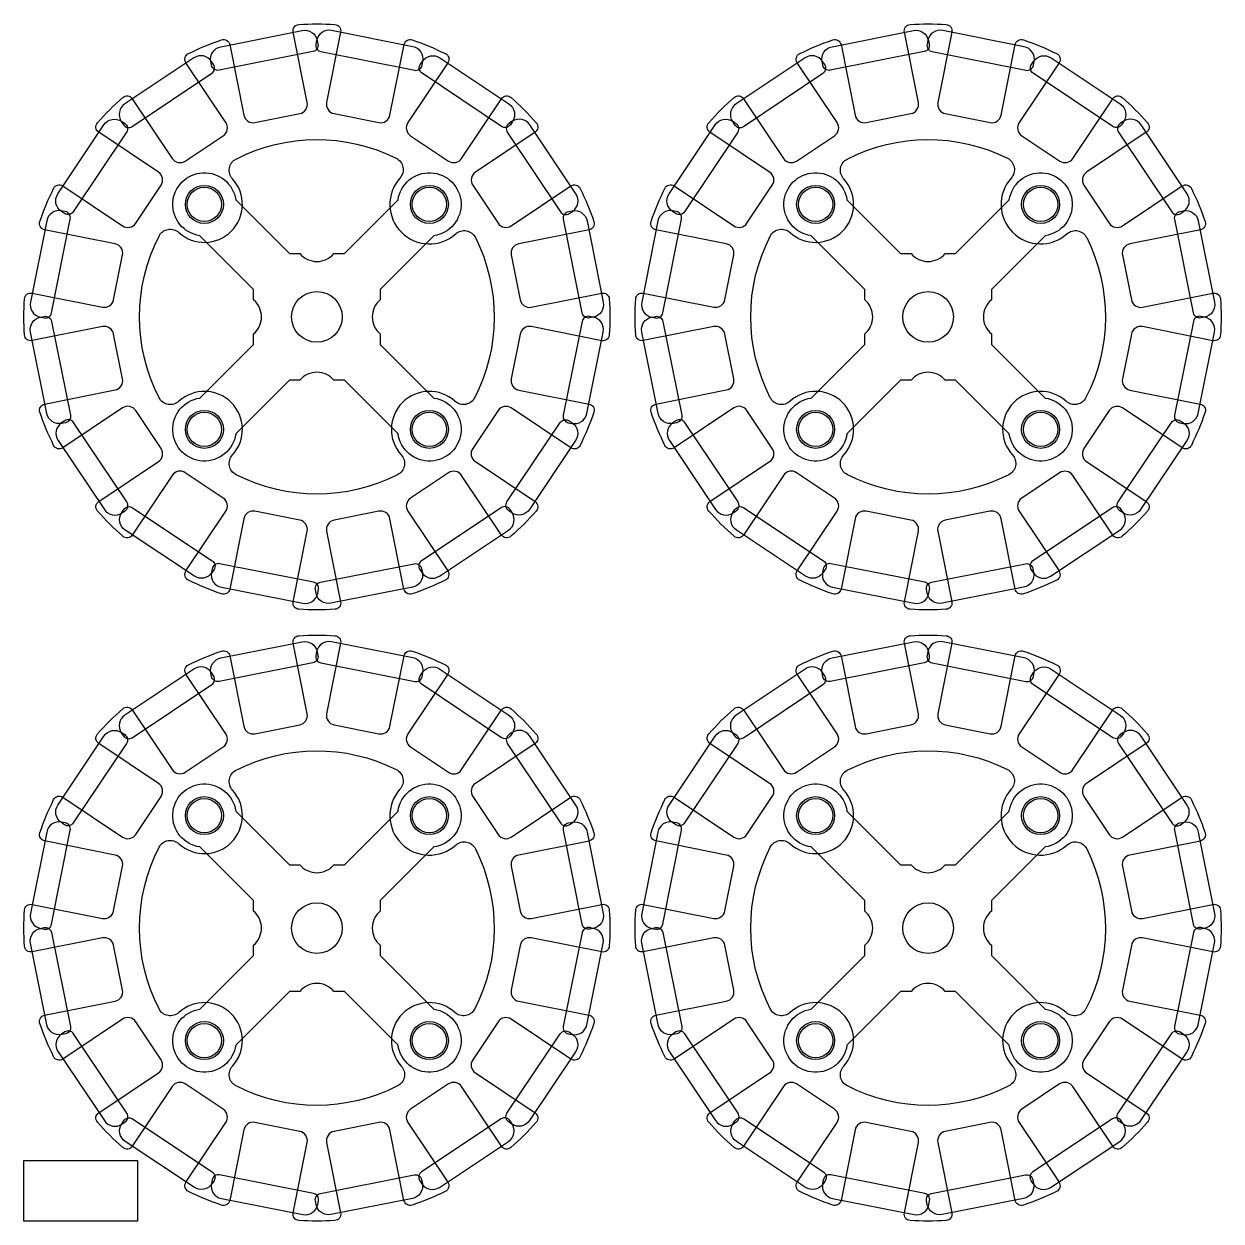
# Model space of a CAD drawing. Header units: inches. Extents: x 0 to 191, y 0 to 191.
# Drawn here: x 0 to 94.5, y 0 to 94.5 of the extents above; entities that cross this region are included whole.
import ezdxf

# ---------------------------------------------------------------- set-up
doc = ezdxf.new("R2010")
doc.units = ezdxf.units.IN
doc.header["$MEASUREMENT"] = 0
for name, color, linetype in [('hall', 3, 'Continuous'), ('hub', 6, 'Continuous'), ('outer', 4, 'Continuous'), ('pocket', 6, 'Continuous')]:
    doc.layers.add(name, color=color, linetype=linetype)

msp = doc.modelspace()

# ---------------------------------------------------------------- linework, layer by layer
msp.add_lwpolyline([(0, 4.782), (8.969, 4.782), (8.969, 0), (0, 0)], close=True)
at = {"layer": 'hall'}
for centre in [(14.247, 80.269), (32.011, 80.269), (62.505, 80.269), (80.269, 80.269), (14.247, 62.505), (32.011, 62.505), (62.505, 62.505), (80.269, 62.505), (14.247, 32.011), (32.011, 32.011), (62.505, 32.011), (80.269, 32.011), (14.247, 14.247), (32.011, 14.247), (62.505, 14.247), (80.269, 14.247)]:
    msp.add_circle(centre, 1.5, dxfattribs=at)
at = {"layer": 'hub'}
for points in [[(28.129, 70.037), (28.129, 69.215), (32.365, 64.98, -2), (29.536, 62.151), (25.3, 66.387), (24.479, 66.387, 0.468263), (21.779, 66.387), (20.957, 66.387), (16.722, 62.151, -2), (13.893, 64.98), (18.129, 69.215), (18.129, 70.037, 0.465402), (18.129, 72.737), (18.129, 73.558), (13.893, 77.794, -2), (16.722, 80.622), (20.957, 76.387), (21.779, 76.387, 0.465804), (24.479, 76.387), (25.3, 76.387), (29.536, 80.622, -2), (32.365, 77.794), (28.129, 73.558), (28.129, 72.737, 0.467436)], [(76.387, 70.037), (76.387, 69.215), (80.622, 64.98, -2), (77.794, 62.151), (73.558, 66.387), (72.737, 66.387, 0.468263), (70.037, 66.387), (69.215, 66.387), (64.98, 62.151, -2), (62.151, 64.98), (66.387, 69.215), (66.387, 70.037, 0.465402), (66.387, 72.737), (66.387, 73.558), (62.151, 77.794, -2), (64.98, 80.622), (69.215, 76.387), (70.037, 76.387, 0.465804), (72.737, 76.387), (73.558, 76.387), (77.794, 80.622, -2), (80.622, 77.794), (76.387, 73.558), (76.387, 72.737, 0.467436)], [(28.129, 21.779), (28.129, 20.957), (32.365, 16.722, -2), (29.536, 13.893), (25.3, 18.129), (24.479, 18.129, 0.468263), (21.779, 18.129), (20.957, 18.129), (16.722, 13.893, -2), (13.893, 16.722), (18.129, 20.957), (18.129, 21.779, 0.465402), (18.129, 24.479), (18.129, 25.3), (13.893, 29.536, -2), (16.722, 32.365), (20.957, 28.129), (21.779, 28.129, 0.465804), (24.479, 28.129), (25.3, 28.129), (29.536, 32.365, -2), (32.365, 29.536), (28.129, 25.3), (28.129, 24.479, 0.467436)], [(76.387, 21.779), (76.387, 20.957), (80.622, 16.722, -2), (77.794, 13.893), (73.558, 18.129), (72.737, 18.129, 0.468263), (70.037, 18.129), (69.215, 18.129), (64.98, 13.893, -2), (62.151, 16.722), (66.387, 20.957), (66.387, 21.779, 0.465402), (66.387, 24.479), (66.387, 25.3), (62.151, 29.536, -2), (64.98, 32.365), (69.215, 28.129), (70.037, 28.129, 0.465804), (72.737, 28.129), (73.558, 28.129), (77.794, 32.365, -2), (80.622, 29.536), (76.387, 25.3), (76.387, 24.479, 0.467436)]]:
    msp.add_lwpolyline(points, format="xyb", close=True, dxfattribs=at)
for centre, radius in [((14.247, 80.269), 1.35), ((32.011, 80.269), 1.35), ((62.505, 80.269), 1.35), ((80.269, 80.269), 1.35), ((23.129, 71.387), 2), ((71.387, 71.387), 2), ((14.247, 62.505), 1.35), ((32.011, 62.505), 1.35), ((62.505, 62.505), 1.35), ((80.269, 62.505), 1.35), ((14.247, 32.011), 1.35), ((32.011, 32.011), 1.35), ((62.505, 32.011), 1.35), ((80.269, 32.011), 1.35), ((23.129, 23.129), 2), ((71.387, 23.129), 2), ((14.247, 14.247), 1.35), ((32.011, 14.247), 1.35), ((62.505, 14.247), 1.35), ((80.269, 14.247), 1.35)]:
    msp.add_circle(centre, radius, dxfattribs=at)
at = {"layer": 'outer'}
for points in [[(37.704, 54.158), (34.555, 58.873, 0.414214), (33.515, 59.08), (30.521, 57.08, 0.414214), (30.314, 56.04), (33.464, 51.325, -0.454396), (33.267, 50.598, -0.030575), (30.656, 49.517, -0.454396), (30.003, 49.892), (28.897, 55.453, 0.414214), (28.015, 56.042), (24.485, 55.34, 0.414214), (23.895, 54.459), (25.001, 48.898, -0.454382), (24.541, 48.301, -0.030577), (21.715, 48.301, -0.454382), (21.255, 48.898), (22.361, 54.459, 0.414214), (21.772, 55.341), (18.241, 56.043, 0.414214), (17.359, 55.454), (16.253, 49.893, -0.454396), (15.6, 49.518, -0.030575), (12.989, 50.599, -0.454396), (12.792, 51.326), (15.942, 56.04, 0.414214), (15.735, 57.081), (12.742, 59.081, 0.414214), (11.702, 58.874), (8.552, 54.16, -0.454382), (7.805, 54.063, -0.030577), (5.806, 56.061, -0.454382), (5.903, 56.808), (10.617, 59.959, 0.414214), (10.824, 60.999), (8.824, 63.992, 0.414214), (7.783, 64.199), (3.069, 61.048, -0.454396), (2.342, 61.245, -0.030575), (1.26, 63.856, -0.454396), (1.636, 64.509), (7.196, 65.616, 0.414214), (7.785, 66.497), (7.083, 70.028, 0.414214), (6.201, 70.617), (0.64, 69.511, -0.454382), (0.043, 69.971, -0.030643), (0.043, 72.803, -0.454382), (0.64, 73.263), (6.201, 72.156, 0.414214), (7.083, 72.745), (7.785, 76.276, 0.414214), (7.196, 77.158), (1.636, 78.265, -0.454396), (1.26, 78.918, -0.030575), (2.342, 81.529, -0.454396), (3.069, 81.725), (7.783, 78.575, 0.414214), (8.824, 78.782), (10.824, 81.775, 0.414214), (10.617, 82.815), (5.903, 85.965, -0.454382), (5.806, 86.712, -0.030577), (7.805, 88.711, -0.454382), (8.552, 88.614), (11.702, 83.9, 0.414214), (12.742, 83.693), (15.735, 85.693, 0.414214), (15.942, 86.733), (12.792, 91.447, -0.454396), (12.989, 92.174, -0.030575), (15.6, 93.256, -0.454396), (16.253, 92.881), (17.359, 87.32, 0.414214), (18.241, 86.731), (21.772, 87.433, 0.414214), (22.361, 88.315), (21.255, 93.876, -0.454382), (21.715, 94.472, -0.030621), (24.545, 94.472, -0.454382), (25.005, 93.876), (23.898, 88.315, 0.414214), (24.487, 87.433), (28.018, 86.73, 0.414214), (28.9, 87.319), (30.007, 92.88, -0.454396), (30.66, 93.255, -0.030575), (33.271, 92.174, -0.454396), (33.467, 91.446), (30.317, 86.732, 0.414214), (30.524, 85.692), (33.517, 83.692, 0.414214), (34.557, 83.899), (37.708, 88.613, -0.454382), (38.455, 88.709, -0.030577), (40.453, 86.711, -0.454382), (40.356, 85.964), (35.642, 82.814, 0.414214), (35.435, 81.774), (37.435, 78.78, 0.414214), (38.475, 78.573), (43.189, 81.723, -0.454396), (43.917, 81.527, -0.030575), (44.998, 78.916, -0.454396), (44.623, 78.263), (39.062, 77.157, 0.414214), (38.473, 76.275), (39.175, 72.744, 0.414214), (40.057, 72.155), (45.618, 73.261, -0.454382), (46.215, 72.801, -0.030643), (46.214, 69.969, -0.454382), (45.618, 69.509), (40.057, 70.616, 0.414214), (39.175, 70.027), (38.472, 66.496, 0.414214), (39.061, 65.614), (44.622, 64.507, -0.454396), (44.997, 63.854, -0.030575), (43.915, 61.243, -0.454396), (43.188, 61.047), (38.474, 64.197, 0.414214), (37.434, 63.991), (35.433, 60.998, 0.414214), (35.64, 59.957), (40.354, 56.807, -0.454382), (40.45, 56.06, -0.030577), (38.451, 54.061, -0.454382)], [(85.962, 54.158), (82.813, 58.873, 0.414214), (81.772, 59.08), (78.779, 57.08, 0.414214), (78.572, 56.04), (81.721, 51.325, -0.454396), (81.525, 50.598, -0.030575), (78.914, 49.517, -0.454396), (78.261, 49.892), (77.155, 55.453, 0.414214), (76.273, 56.042), (72.742, 55.34, 0.414214), (72.153, 54.459), (73.259, 48.898, -0.454382), (72.799, 48.301, -0.030577), (69.973, 48.301, -0.454382), (69.513, 48.898), (70.619, 54.459, 0.414214), (70.03, 55.341), (66.499, 56.043, 0.414214), (65.617, 55.454), (64.511, 49.893, -0.454396), (63.858, 49.518, -0.030575), (61.247, 50.599, -0.454396), (61.05, 51.326), (64.2, 56.04, 0.414214), (63.993, 57.081), (61, 59.081, 0.414214), (59.96, 58.874), (56.81, 54.16, -0.454382), (56.063, 54.063, -0.030577), (54.064, 56.061, -0.454382), (54.161, 56.808), (58.875, 59.959, 0.414214), (59.082, 60.999), (57.081, 63.992, 0.414214), (56.041, 64.199), (51.327, 61.048, -0.454396), (50.6, 61.245, -0.030575), (49.518, 63.856, -0.454396), (49.893, 64.509), (55.454, 65.616, 0.414214), (56.043, 66.497), (55.341, 70.028, 0.414214), (54.459, 70.617), (48.898, 69.511, -0.454382), (48.301, 69.971, -0.030643), (48.301, 72.803, -0.454382), (48.898, 73.263), (54.459, 72.156, 0.414214), (55.341, 72.745), (56.043, 76.276, 0.414214), (55.454, 77.158), (49.893, 78.265, -0.454396), (49.518, 78.918, -0.030575), (50.6, 81.529, -0.454396), (51.327, 81.725), (56.041, 78.575, 0.414214), (57.081, 78.782), (59.082, 81.775, 0.414214), (58.875, 82.815), (54.161, 85.965, -0.454382), (54.064, 86.712, -0.030577), (56.063, 88.711, -0.454382), (56.81, 88.614), (59.96, 83.9, 0.414214), (61, 83.693), (63.993, 85.693, 0.414214), (64.2, 86.733), (61.05, 91.447, -0.454396), (61.247, 92.174, -0.030575), (63.858, 93.256, -0.454396), (64.511, 92.881), (65.617, 87.32, 0.414214), (66.499, 86.731), (70.03, 87.433, 0.414214), (70.619, 88.315), (69.513, 93.876, -0.454382), (69.973, 94.472, -0.030621), (72.803, 94.472, -0.454382), (73.263, 93.876), (72.156, 88.315, 0.414214), (72.745, 87.433), (76.276, 86.73, 0.414214), (77.158, 87.319), (78.265, 92.88, -0.454396), (78.918, 93.255, -0.030575), (81.529, 92.174, -0.454396), (81.725, 91.446), (78.575, 86.732, 0.414214), (78.782, 85.692), (81.775, 83.692, 0.414214), (82.815, 83.899), (85.965, 88.613, -0.454382), (86.712, 88.709, -0.030577), (88.711, 86.711, -0.454382), (88.614, 85.964), (83.9, 82.814, 0.414214), (83.693, 81.774), (85.693, 78.78, 0.414214), (86.733, 78.573), (91.447, 81.723, -0.454396), (92.174, 81.527, -0.030575), (93.256, 78.916, -0.454396), (92.881, 78.263), (87.32, 77.157, 0.414214), (86.731, 76.275), (87.433, 72.744, 0.414214), (88.315, 72.155), (93.876, 73.261, -0.454382), (94.472, 72.801, -0.030643), (94.472, 69.969, -0.454382), (93.875, 69.509), (88.315, 70.616, 0.414214), (87.433, 70.027), (86.73, 66.496, 0.414214), (87.319, 65.614), (92.879, 64.507, -0.454396), (93.255, 63.854, -0.030575), (92.173, 61.243, -0.454396), (91.445, 61.047), (86.732, 64.197, 0.414214), (85.692, 63.991), (83.691, 60.998, 0.414214), (83.898, 59.957), (88.611, 56.807, -0.454382), (88.708, 56.06, -0.030577), (86.709, 54.061, -0.454382)], [(35.652, 77.645, -0.238451), (35.59, 65.01, -0.493881), (34.028, 64.726, 0.952902), (29.79, 60.488, -0.493881), (29.505, 58.926, -0.240937), (16.753, 58.925, -0.493997), (16.468, 60.488, 0.953251), (12.229, 64.725, -0.493997), (10.666, 65.009, -0.241039), (10.664, 77.766, -0.494275), (12.228, 78.05, 0.954092), (16.465, 82.288, -0.494275), (16.749, 83.852, -0.238553), (29.389, 83.911, -0.494632), (29.687, 82.35, 0.946093), (34.091, 77.944, -0.494632)], [(83.91, 77.645, -0.238451), (83.848, 65.01, -0.493881), (82.286, 64.726, 0.952902), (78.048, 60.488, -0.493881), (77.763, 58.926, -0.240937), (65.01, 58.925, -0.493997), (64.725, 60.488, 0.953251), (60.487, 64.725, -0.493997), (58.924, 65.009, -0.241039), (58.922, 77.766, -0.494275), (60.486, 78.05, 0.954092), (64.723, 82.288, -0.494275), (65.007, 83.852, -0.238553), (77.647, 83.911, -0.494632), (77.944, 82.35, 0.946093), (82.349, 77.944, -0.494632)], [(37.704, 5.9), (34.555, 10.615, 0.414214), (33.515, 10.822), (30.521, 8.822, 0.414214), (30.314, 7.782), (33.464, 3.067, -0.454396), (33.267, 2.34, -0.030575), (30.656, 1.259, -0.454396), (30.003, 1.634), (28.897, 7.195, 0.414214), (28.015, 7.785), (24.485, 7.083, 0.414214), (23.895, 6.201), (25.001, 0.64, -0.454382), (24.541, 0.043, -0.030577), (21.715, 0.043, -0.454382), (21.255, 0.64), (22.361, 6.201, 0.414214), (21.772, 7.083), (18.241, 7.785, 0.414214), (17.359, 7.196), (16.253, 1.635, -0.454396), (15.6, 1.26, -0.030575), (12.989, 2.341, -0.454396), (12.792, 3.068), (15.942, 7.783, 0.414214), (15.735, 8.823), (12.742, 10.823, 0.414214), (11.702, 10.616), (8.552, 5.902, -0.454382), (7.805, 5.805, -0.030577), (5.806, 7.803, -0.454382), (5.903, 8.55), (10.617, 11.701, 0.414214), (10.824, 12.741), (8.824, 15.734, 0.414214), (7.783, 15.941), (3.069, 12.791, -0.454396), (2.342, 12.987, -0.030575), (1.26, 15.598, -0.454396), (1.636, 16.251), (7.196, 17.358, 0.414214), (7.785, 18.24), (7.083, 21.77, 0.414214), (6.201, 22.36), (0.64, 21.253, -0.454382), (0.043, 21.713, -0.030643), (0.043, 24.545, -0.454382), (0.64, 25.005), (6.201, 23.898, 0.414214), (7.083, 24.487), (7.785, 28.018, 0.414214), (7.196, 28.9), (1.636, 30.007, -0.454396), (1.26, 30.66, -0.030575), (2.342, 33.271, -0.454396), (3.069, 33.467), (7.783, 30.317, 0.414214), (8.824, 30.524), (10.824, 33.517, 0.414214), (10.617, 34.557), (5.903, 37.708, -0.454382), (5.806, 38.455, -0.030577), (7.805, 40.453, -0.454382), (8.552, 40.356), (11.702, 35.642, 0.414214), (12.742, 35.435), (15.735, 37.435, 0.414214), (15.942, 38.475), (12.792, 43.189, -0.454396), (12.989, 43.917, -0.030575), (15.6, 44.998, -0.454396), (16.253, 44.623), (17.359, 39.062, 0.414214), (18.241, 38.473), (21.772, 39.175, 0.414214), (22.361, 40.057), (21.255, 45.618, -0.454382), (21.715, 46.215, -0.030621), (24.545, 46.214, -0.454382), (25.005, 45.618), (23.898, 40.057, 0.414214), (24.487, 39.175), (28.018, 38.472, 0.414214), (28.9, 39.062), (30.007, 44.622, -0.454396), (30.66, 44.997, -0.030575), (33.271, 43.916, -0.454396), (33.467, 43.189), (30.317, 38.475, 0.414214), (30.524, 37.434), (33.517, 35.434, 0.414214), (34.557, 35.641), (37.708, 40.355, -0.454382), (38.455, 40.452, -0.030577), (40.453, 38.453, -0.454382), (40.356, 37.706), (35.642, 34.556, 0.414214), (35.435, 33.516), (37.435, 30.522, 0.414214), (38.475, 30.316), (43.189, 33.465, -0.454396), (43.917, 33.269, -0.030575), (44.998, 30.658, -0.454396), (44.623, 30.005), (39.062, 28.899, 0.414214), (38.473, 28.017), (39.175, 24.486, 0.414214), (40.057, 23.897), (45.618, 25.003, -0.454382), (46.215, 24.543, -0.030643), (46.214, 21.711, -0.454382), (45.618, 21.251), (40.057, 22.358, 0.414214), (39.175, 21.769), (38.472, 18.238, 0.414214), (39.061, 17.356), (44.622, 16.249, -0.454396), (44.997, 15.596, -0.030575), (43.915, 12.985, -0.454396), (43.188, 12.789), (38.474, 15.94, 0.414214), (37.434, 15.733), (35.433, 12.74, 0.414214), (35.64, 11.7), (40.354, 8.549, -0.454382), (40.45, 7.802, -0.030577), (38.451, 5.804, -0.454382)], [(85.962, 5.9), (82.813, 10.615, 0.414214), (81.772, 10.822), (78.779, 8.822, 0.414214), (78.572, 7.782), (81.721, 3.067, -0.454396), (81.525, 2.34, -0.030575), (78.914, 1.259, -0.454396), (78.261, 1.634), (77.155, 7.195, 0.414214), (76.273, 7.785), (72.742, 7.083, 0.414214), (72.153, 6.201), (73.259, 0.64, -0.454382), (72.799, 0.043, -0.030577), (69.973, 0.043, -0.454382), (69.513, 0.64), (70.619, 6.201, 0.414214), (70.03, 7.083), (66.499, 7.785, 0.414214), (65.617, 7.196), (64.511, 1.635, -0.454396), (63.858, 1.26, -0.030575), (61.247, 2.341, -0.454396), (61.05, 3.068), (64.2, 7.783, 0.414214), (63.993, 8.823), (61, 10.823, 0.414214), (59.96, 10.616), (56.81, 5.902, -0.454382), (56.063, 5.805, -0.030577), (54.064, 7.803, -0.454382), (54.161, 8.55), (58.875, 11.701, 0.414214), (59.082, 12.741), (57.081, 15.734, 0.414214), (56.041, 15.941), (51.327, 12.791, -0.454396), (50.6, 12.987, -0.030575), (49.518, 15.598, -0.454396), (49.893, 16.251), (55.454, 17.358, 0.414214), (56.043, 18.24), (55.341, 21.77, 0.414214), (54.459, 22.36), (48.898, 21.253, -0.454382), (48.301, 21.713, -0.030643), (48.301, 24.545, -0.454382), (48.898, 25.005), (54.459, 23.898, 0.414214), (55.341, 24.487), (56.043, 28.018, 0.414214), (55.454, 28.9), (49.893, 30.007, -0.454396), (49.518, 30.66, -0.030575), (50.6, 33.271, -0.454396), (51.327, 33.467), (56.041, 30.317, 0.414214), (57.081, 30.524), (59.082, 33.517, 0.414214), (58.875, 34.557), (54.161, 37.708, -0.454382), (54.064, 38.455, -0.030577), (56.063, 40.453, -0.454382), (56.81, 40.356), (59.96, 35.642, 0.414214), (61, 35.435), (63.993, 37.435, 0.414214), (64.2, 38.475), (61.05, 43.189, -0.454396), (61.247, 43.917, -0.030575), (63.858, 44.998, -0.454396), (64.511, 44.623), (65.617, 39.062, 0.414214), (66.499, 38.473), (70.03, 39.175, 0.414214), (70.619, 40.057), (69.513, 45.618, -0.454382), (69.973, 46.215, -0.030621), (72.803, 46.214, -0.454382), (73.263, 45.618), (72.156, 40.057, 0.414214), (72.745, 39.175), (76.276, 38.472, 0.414214), (77.158, 39.062), (78.265, 44.622, -0.454396), (78.918, 44.997, -0.030575), (81.529, 43.916, -0.454396), (81.725, 43.189), (78.575, 38.475, 0.414214), (78.782, 37.434), (81.775, 35.434, 0.414214), (82.815, 35.641), (85.965, 40.355, -0.454382), (86.712, 40.452, -0.030577), (88.711, 38.453, -0.454382), (88.614, 37.706), (83.9, 34.556, 0.414214), (83.693, 33.516), (85.693, 30.522, 0.414214), (86.733, 30.316), (91.447, 33.465, -0.454396), (92.174, 33.269, -0.030575), (93.256, 30.658, -0.454396), (92.881, 30.005), (87.32, 28.899, 0.414214), (86.731, 28.017), (87.433, 24.486, 0.414214), (88.315, 23.897), (93.876, 25.003, -0.454382), (94.472, 24.543, -0.030643), (94.472, 21.711, -0.454382), (93.875, 21.251), (88.315, 22.358, 0.414214), (87.433, 21.769), (86.73, 18.238, 0.414214), (87.319, 17.356), (92.879, 16.249, -0.454396), (93.255, 15.596, -0.030575), (92.173, 12.985, -0.454396), (91.445, 12.789), (86.732, 15.94, 0.414214), (85.692, 15.733), (83.691, 12.74, 0.414214), (83.898, 11.7), (88.611, 8.549, -0.454382), (88.708, 7.802, -0.030577), (86.709, 5.804, -0.454382)], [(35.652, 29.387, -0.238451), (35.59, 16.752, -0.493881), (34.028, 16.468, 0.952902), (29.79, 12.23, -0.493881), (29.505, 10.668, -0.240937), (16.753, 10.667, -0.493997), (16.468, 12.23, 0.953251), (12.229, 16.467, -0.493997), (10.666, 16.751, -0.241039), (10.664, 29.508, -0.494275), (12.228, 29.792, 0.954092), (16.465, 34.031, -0.494275), (16.749, 35.594, -0.238553), (29.389, 35.654, -0.494632), (29.687, 34.092, 0.946093), (34.091, 29.686, -0.494632)], [(83.91, 29.387, -0.238451), (83.848, 16.752, -0.493881), (82.286, 16.468, 0.952902), (78.048, 12.23, -0.493881), (77.763, 10.668, -0.240937), (65.01, 10.667, -0.493997), (64.725, 12.23, 0.953251), (60.487, 16.467, -0.493997), (58.924, 16.751, -0.241039), (58.922, 29.508, -0.494275), (60.486, 29.792, 0.954092), (64.723, 34.031, -0.494275), (65.007, 35.594, -0.238553), (77.647, 35.654, -0.494632), (77.944, 34.092, 0.946093), (82.349, 29.686, -0.494632)]]:
    msp.add_lwpolyline(points, format="xyb", close=True, dxfattribs=at)
at = {"layer": 'pocket'}
for points in [[(15.544, 92.72), (21.973, 93.999, -0.414214), (23.149, 93.213), (23.208, 92.919, -0.414214), (22.815, 92.331), (15.405, 90.857, -0.414214), (14.817, 91.25), (14.758, 91.544, -0.414214)], [(30.714, 92.72), (24.284, 93.999, 0.414214), (23.108, 93.213), (23.05, 92.919, 0.414214), (23.443, 92.331), (30.853, 90.857, 0.414214), (31.441, 91.25), (31.499, 91.544, 0.414214)], [(63.802, 92.72), (70.231, 93.999, -0.414214), (71.407, 93.213), (71.466, 92.919, -0.414214), (71.073, 92.331), (63.663, 90.857, -0.414214), (63.075, 91.25), (63.016, 91.544, -0.414214)], [(78.971, 92.72), (72.542, 93.999, 0.414214), (71.366, 93.213), (71.308, 92.919, 0.414214), (71.701, 92.331), (79.111, 90.857, 0.414214), (79.699, 91.25), (79.757, 91.544, 0.414214)], [(13.413, 91.837), (7.962, 88.197, 0.414214), (7.685, 86.81), (7.852, 86.561, 0.414214), (8.546, 86.422), (14.829, 90.618, 0.414214), (14.967, 91.312), (14.8, 91.561, 0.414214)], [(32.845, 91.837), (38.296, 88.197, -0.414214), (38.572, 86.81), (38.406, 86.561, -0.414214), (37.712, 86.422), (31.429, 90.618, -0.414214), (31.291, 91.312), (31.458, 91.561, -0.414214)], [(61.671, 91.837), (56.22, 88.197, 0.414214), (55.943, 86.81), (56.11, 86.561, 0.414214), (56.803, 86.422), (63.087, 90.618, 0.414214), (63.225, 91.312), (63.058, 91.561, 0.414214)], [(81.102, 91.837), (86.554, 88.197, -0.414214), (86.83, 86.81), (86.664, 86.561, -0.414214), (85.97, 86.422), (79.687, 90.618, -0.414214), (79.549, 91.312), (79.715, 91.561, -0.414214)], [(2.678, 81.102), (6.319, 86.554, -0.414214), (7.706, 86.83), (7.955, 86.664, -0.414214), (8.093, 85.97), (3.898, 79.687, -0.414214), (3.204, 79.549), (2.955, 79.715, -0.414214)], [(43.58, 81.102), (39.939, 86.554, 0.414214), (38.552, 86.83), (38.303, 86.664, 0.414214), (38.165, 85.97), (42.36, 79.687, 0.414214), (43.054, 79.549), (43.303, 79.715, 0.414214)], [(50.936, 81.102), (54.577, 86.554, -0.414214), (55.963, 86.83), (56.213, 86.664, -0.414214), (56.351, 85.97), (52.155, 79.687, -0.414214), (51.462, 79.549), (51.212, 79.715, -0.414214)], [(91.837, 81.102), (88.197, 86.554, 0.414214), (86.81, 86.83), (86.561, 86.664, 0.414214), (86.422, 85.97), (90.618, 79.687, 0.414214), (91.312, 79.549), (91.561, 79.715, 0.414214)], [(1.796, 78.971), (0.517, 72.542, 0.414214), (1.303, 71.366), (1.597, 71.308, 0.414214), (2.185, 71.701), (3.659, 79.111, 0.414214), (3.266, 79.699), (2.972, 79.757, 0.414214)], [(44.462, 78.971), (45.741, 72.542, -0.414214), (44.955, 71.366), (44.661, 71.308, -0.414214), (44.073, 71.701), (42.599, 79.111, -0.414214), (42.992, 79.699), (43.286, 79.757, -0.414214)], [(50.054, 78.971), (48.775, 72.542, 0.414214), (49.561, 71.366), (49.855, 71.308, 0.414214), (50.443, 71.701), (51.917, 79.111, 0.414214), (51.524, 79.699), (51.23, 79.757, 0.414214)], [(92.72, 78.971), (93.999, 72.542, -0.414214), (93.213, 71.366), (92.919, 71.308, -0.414214), (92.331, 71.701), (90.857, 79.111, -0.414214), (91.25, 79.699), (91.544, 79.757, -0.414214)], [(1.811, 63.76), (0.52, 70.186, -0.414214), (1.303, 71.364), (1.597, 71.423, -0.414214), (2.186, 71.031), (3.674, 63.624, -0.414214), (3.283, 63.035), (2.989, 62.976, -0.414214)], [(44.447, 63.76), (45.738, 70.186, 0.414214), (44.955, 71.364), (44.661, 71.423, 0.414214), (44.072, 71.031), (42.583, 63.624, 0.414214), (42.975, 63.035), (43.269, 62.976, 0.414214)], [(50.069, 63.76), (48.777, 70.186, -0.414214), (49.561, 71.364), (49.855, 71.423, -0.414214), (50.444, 71.031), (51.932, 63.624, -0.414214), (51.541, 63.035), (51.246, 62.976, -0.414214)], [(92.704, 63.76), (93.996, 70.186, 0.414214), (93.213, 71.364), (92.919, 71.423, 0.414214), (92.33, 71.031), (90.841, 63.624, 0.414214), (91.233, 63.035), (91.527, 62.976, 0.414214)], [(2.698, 61.63), (6.349, 56.186, 0.414214), (7.736, 55.913), (7.986, 56.08, 0.414214), (8.122, 56.773), (3.914, 63.048, 0.414214), (3.22, 63.185), (2.971, 63.018, 0.414214)], [(43.56, 61.63), (39.909, 56.186, -0.414214), (38.521, 55.913), (38.272, 56.08, -0.414214), (38.135, 56.773), (42.344, 63.048, -0.414214), (43.037, 63.185), (43.287, 63.018, -0.414214)], [(50.956, 61.63), (54.607, 56.186, 0.414214), (55.994, 55.913), (56.243, 56.08, 0.414214), (56.38, 56.773), (52.172, 63.048, 0.414214), (51.478, 63.185), (51.229, 63.018, 0.414214)], [(91.818, 61.63), (88.167, 56.186, -0.414214), (86.779, 55.913), (86.53, 56.08, -0.414214), (86.393, 56.773), (90.602, 63.048, -0.414214), (91.295, 63.185), (91.544, 63.018, -0.414214)], [(13.454, 50.917), (7.995, 54.546, -0.414214), (7.716, 55.933), (7.882, 56.183, -0.414214), (8.576, 56.322), (14.867, 52.139, -0.414214), (15.007, 51.446), (14.84, 51.196, -0.414214)], [(32.804, 50.917), (38.263, 54.546, 0.414214), (38.542, 55.933), (38.376, 56.183, 0.414214), (37.682, 56.322), (31.391, 52.139, 0.414214), (31.251, 51.446), (31.417, 51.196, 0.414214)], [(61.712, 50.917), (56.253, 54.546, -0.414214), (55.974, 55.933), (56.14, 56.183, -0.414214), (56.833, 56.322), (63.125, 52.139, -0.414214), (63.264, 51.446), (63.098, 51.196, -0.414214)], [(81.062, 50.917), (86.52, 54.546, 0.414214), (86.799, 55.933), (86.633, 56.183, 0.414214), (85.94, 56.322), (79.649, 52.139, 0.414214), (79.509, 51.446), (79.675, 51.196, 0.414214)], [(15.587, 50.039), (22.019, 48.773, 0.414214), (23.193, 49.561), (23.251, 49.855, 0.414214), (22.857, 50.442), (15.444, 51.901, 0.414214), (14.857, 51.507), (14.799, 51.213, 0.414214)], [(30.671, 50.039), (24.239, 48.773, -0.414214), (23.065, 49.561), (23.007, 49.855, -0.414214), (23.401, 50.442), (30.814, 51.901, -0.414214), (31.401, 51.507), (31.459, 51.213, -0.414214)], [(63.845, 50.039), (70.276, 48.773, 0.414214), (71.451, 49.561), (71.509, 49.855, 0.414214), (71.115, 50.442), (63.702, 51.901, 0.414214), (63.114, 51.507), (63.056, 51.213, 0.414214)], [(78.929, 50.039), (72.497, 48.773, -0.414214), (71.323, 49.561), (71.265, 49.855, -0.414214), (71.659, 50.442), (79.072, 51.901, -0.414214), (79.659, 51.507), (79.717, 51.213, -0.414214)], [(15.544, 44.462), (21.973, 45.741, -0.414214), (23.149, 44.955), (23.208, 44.661, -0.414214), (22.815, 44.073), (15.405, 42.599, -0.414214), (14.817, 42.992), (14.758, 43.286, -0.414214)], [(30.714, 44.462), (24.284, 45.741, 0.414214), (23.108, 44.955), (23.05, 44.661, 0.414214), (23.443, 44.073), (30.853, 42.599, 0.414214), (31.441, 42.992), (31.499, 43.286, 0.414214)], [(63.802, 44.462), (70.231, 45.741, -0.414214), (71.407, 44.955), (71.466, 44.661, -0.414214), (71.073, 44.073), (63.663, 42.599, -0.414214), (63.075, 42.992), (63.016, 43.286, -0.414214)], [(78.971, 44.462), (72.542, 45.741, 0.414214), (71.366, 44.955), (71.308, 44.661, 0.414214), (71.701, 44.073), (79.111, 42.599, 0.414214), (79.699, 42.992), (79.757, 43.286, 0.414214)], [(13.413, 43.58), (7.962, 39.939, 0.414214), (7.685, 38.552), (7.852, 38.303, 0.414214), (8.546, 38.165), (14.829, 42.36, 0.414214), (14.967, 43.054), (14.8, 43.303, 0.414214)], [(32.845, 43.58), (38.296, 39.939, -0.414214), (38.572, 38.552), (38.406, 38.303, -0.414214), (37.712, 38.165), (31.429, 42.36, -0.414214), (31.291, 43.054), (31.458, 43.303, -0.414214)], [(61.671, 43.58), (56.22, 39.939, 0.414214), (55.943, 38.552), (56.11, 38.303, 0.414214), (56.803, 38.165), (63.087, 42.36, 0.414214), (63.225, 43.054), (63.058, 43.303, 0.414214)], [(81.102, 43.58), (86.554, 39.939, -0.414214), (86.83, 38.552), (86.664, 38.303, -0.414214), (85.97, 38.165), (79.687, 42.36, -0.414214), (79.549, 43.054), (79.715, 43.303, -0.414214)], [(2.678, 32.845), (6.319, 38.296, -0.414214), (7.706, 38.572), (7.955, 38.406, -0.414214), (8.093, 37.712), (3.898, 31.429, -0.414214), (3.204, 31.291), (2.955, 31.458, -0.414214)], [(43.58, 32.845), (39.939, 38.296, 0.414214), (38.552, 38.572), (38.303, 38.406, 0.414214), (38.165, 37.712), (42.36, 31.429, 0.414214), (43.054, 31.291), (43.303, 31.458, 0.414214)], [(50.936, 32.845), (54.577, 38.296, -0.414214), (55.963, 38.572), (56.213, 38.406, -0.414214), (56.351, 37.712), (52.155, 31.429, -0.414214), (51.462, 31.291), (51.212, 31.458, -0.414214)], [(91.837, 32.845), (88.197, 38.296, 0.414214), (86.81, 38.572), (86.561, 38.406, 0.414214), (86.422, 37.712), (90.618, 31.429, 0.414214), (91.312, 31.291), (91.561, 31.458, 0.414214)], [(1.796, 30.714), (0.517, 24.284, 0.414214), (1.303, 23.108), (1.597, 23.05, 0.414214), (2.185, 23.443), (3.659, 30.853, 0.414214), (3.266, 31.441), (2.972, 31.499, 0.414214)], [(44.462, 30.714), (45.741, 24.284, -0.414214), (44.955, 23.108), (44.661, 23.05, -0.414214), (44.073, 23.443), (42.599, 30.853, -0.414214), (42.992, 31.441), (43.286, 31.499, -0.414214)], [(50.054, 30.714), (48.775, 24.284, 0.414214), (49.561, 23.108), (49.855, 23.05, 0.414214), (50.443, 23.443), (51.917, 30.853, 0.414214), (51.524, 31.441), (51.23, 31.499, 0.414214)], [(92.72, 30.714), (93.999, 24.284, -0.414214), (93.213, 23.108), (92.919, 23.05, -0.414214), (92.331, 23.443), (90.857, 30.853, -0.414214), (91.25, 31.441), (91.544, 31.499, -0.414214)], [(1.811, 15.502), (0.52, 21.928, -0.414214), (1.303, 23.106), (1.597, 23.165, -0.414214), (2.186, 22.773), (3.674, 15.366, -0.414214), (3.283, 14.777), (2.989, 14.718, -0.414214)], [(44.447, 15.502), (45.738, 21.928, 0.414214), (44.955, 23.106), (44.661, 23.165, 0.414214), (44.072, 22.773), (42.583, 15.366, 0.414214), (42.975, 14.777), (43.269, 14.718, 0.414214)], [(50.069, 15.502), (48.777, 21.928, -0.414214), (49.561, 23.106), (49.855, 23.165, -0.414214), (50.444, 22.773), (51.932, 15.366, -0.414214), (51.541, 14.777), (51.246, 14.718, -0.414214)], [(92.704, 15.502), (93.996, 21.928, 0.414214), (93.213, 23.106), (92.919, 23.165, 0.414214), (92.33, 22.773), (90.841, 15.366, 0.414214), (91.233, 14.777), (91.527, 14.718, 0.414214)], [(2.698, 13.373), (6.349, 7.928, 0.414214), (7.736, 7.655), (7.986, 7.822, 0.414214), (8.122, 8.516), (3.914, 14.79, 0.414214), (3.22, 14.927), (2.971, 14.76, 0.414214)], [(43.56, 13.373), (39.909, 7.928, -0.414214), (38.521, 7.655), (38.272, 7.822, -0.414214), (38.135, 8.516), (42.344, 14.79, -0.414214), (43.037, 14.927), (43.287, 14.76, -0.414214)], [(50.956, 13.373), (54.607, 7.928, 0.414214), (55.994, 7.655), (56.243, 7.822, 0.414214), (56.38, 8.516), (52.172, 14.79, 0.414214), (51.478, 14.927), (51.229, 14.76, 0.414214)], [(91.818, 13.373), (88.167, 7.928, -0.414214), (86.779, 7.655), (86.53, 7.822, -0.414214), (86.393, 8.516), (90.602, 14.79, -0.414214), (91.295, 14.927), (91.544, 14.76, -0.414214)], [(13.454, 2.659), (7.995, 6.289, -0.414214), (7.716, 7.675), (7.882, 7.925, -0.414214), (8.576, 8.064), (14.867, 3.881, -0.414214), (15.007, 3.188), (14.84, 2.938, -0.414214)], [(32.804, 2.659), (38.263, 6.289, 0.414214), (38.542, 7.675), (38.376, 7.925, 0.414214), (37.682, 8.064), (31.391, 3.881, 0.414214), (31.251, 3.188), (31.417, 2.938, 0.414214)], [(61.712, 2.659), (56.253, 6.289, -0.414214), (55.974, 7.675), (56.14, 7.925, -0.414214), (56.833, 8.064), (63.125, 3.881, -0.414214), (63.264, 3.188), (63.098, 2.938, -0.414214)], [(81.062, 2.659), (86.52, 6.289, 0.414214), (86.799, 7.675), (86.633, 7.925, 0.414214), (85.94, 8.064), (79.649, 3.881, 0.414214), (79.509, 3.188), (79.675, 2.938, 0.414214)], [(15.587, 1.781), (22.019, 0.515, 0.414214), (23.193, 1.303), (23.251, 1.597, 0.414214), (22.857, 2.184), (15.444, 3.644, 0.414214), (14.857, 3.25), (14.799, 2.955, 0.414214)], [(30.671, 1.781), (24.239, 0.515, -0.414214), (23.065, 1.303), (23.007, 1.597, -0.414214), (23.401, 2.184), (30.814, 3.644, -0.414214), (31.401, 3.25), (31.459, 2.955, -0.414214)], [(63.845, 1.781), (70.276, 0.515, 0.414214), (71.451, 1.303), (71.509, 1.597, 0.414214), (71.115, 2.184), (63.702, 3.644, 0.414214), (63.114, 3.25), (63.056, 2.955, 0.414214)], [(78.929, 1.781), (72.497, 0.515, -0.414214), (71.323, 1.303), (71.265, 1.597, -0.414214), (71.659, 2.184), (79.072, 3.644, -0.414214), (79.659, 3.25), (79.717, 2.955, -0.414214)]]:
    msp.add_lwpolyline(points, format="xyb", close=True, dxfattribs=at)
for centre in [(14.247, 80.269), (32.011, 80.269), (62.505, 80.269), (80.269, 80.269), (14.247, 62.505), (32.011, 62.505), (62.505, 62.505), (80.269, 62.505), (14.247, 32.011), (32.011, 32.011), (62.505, 32.011), (80.269, 32.011), (14.247, 14.247), (32.011, 14.247), (62.505, 14.247), (80.269, 14.247)]:
    msp.add_circle(centre, 1.5, dxfattribs=at)

doc.saveas('drawing.dxf')
